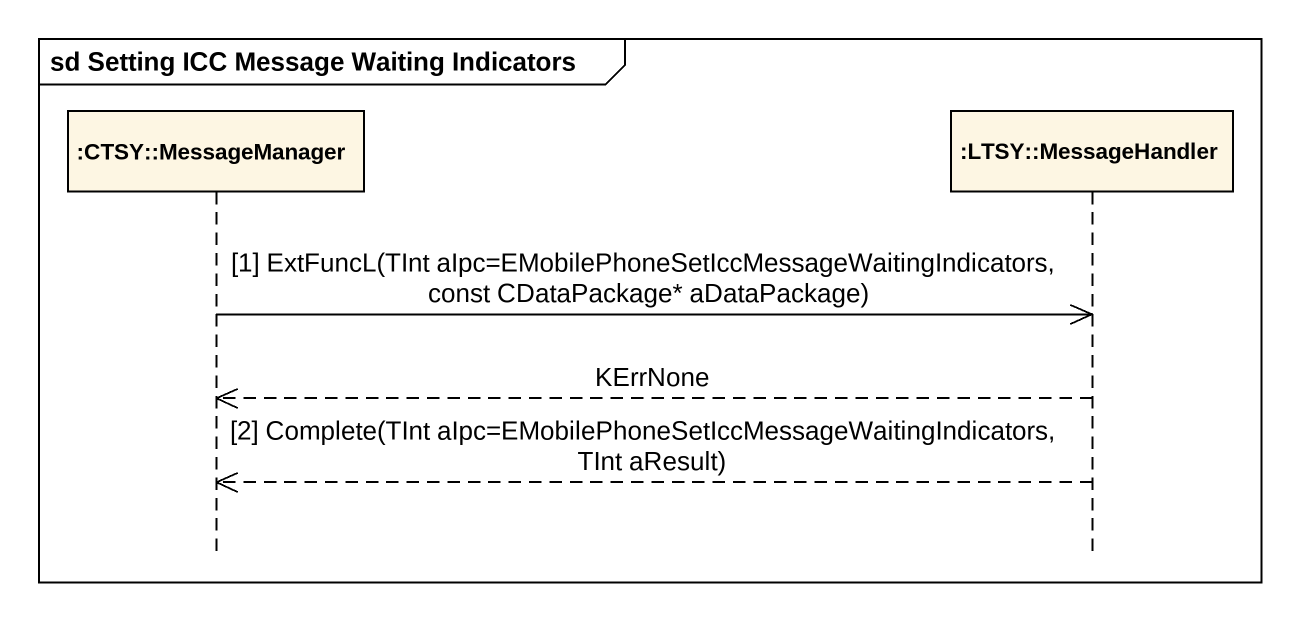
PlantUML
@startuml
mainframe sd Setting ICC Message Waiting Indicators
hide footbox
participant ":CTSY::MessageManager" as CTSY_MessageManager
participant ":LTSY::MessageHandler" as LTSY_MessageHandler

CTSY_MessageManager ->> LTSY_MessageHandler : [1] ExtFuncL(TInt aIpc=EMobilePhoneSetIccMessageWaitingIndicators, const CDataPackage* aDataPackage)
LTSY_MessageHandler -->> CTSY_MessageManager : KErrNone
LTSY_MessageHandler -->> CTSY_MessageManager : [2] Complete(TInt aIpc=EMobilePhoneSetIccMessageWaitingIndicators, TInt aResult)
@enduml
